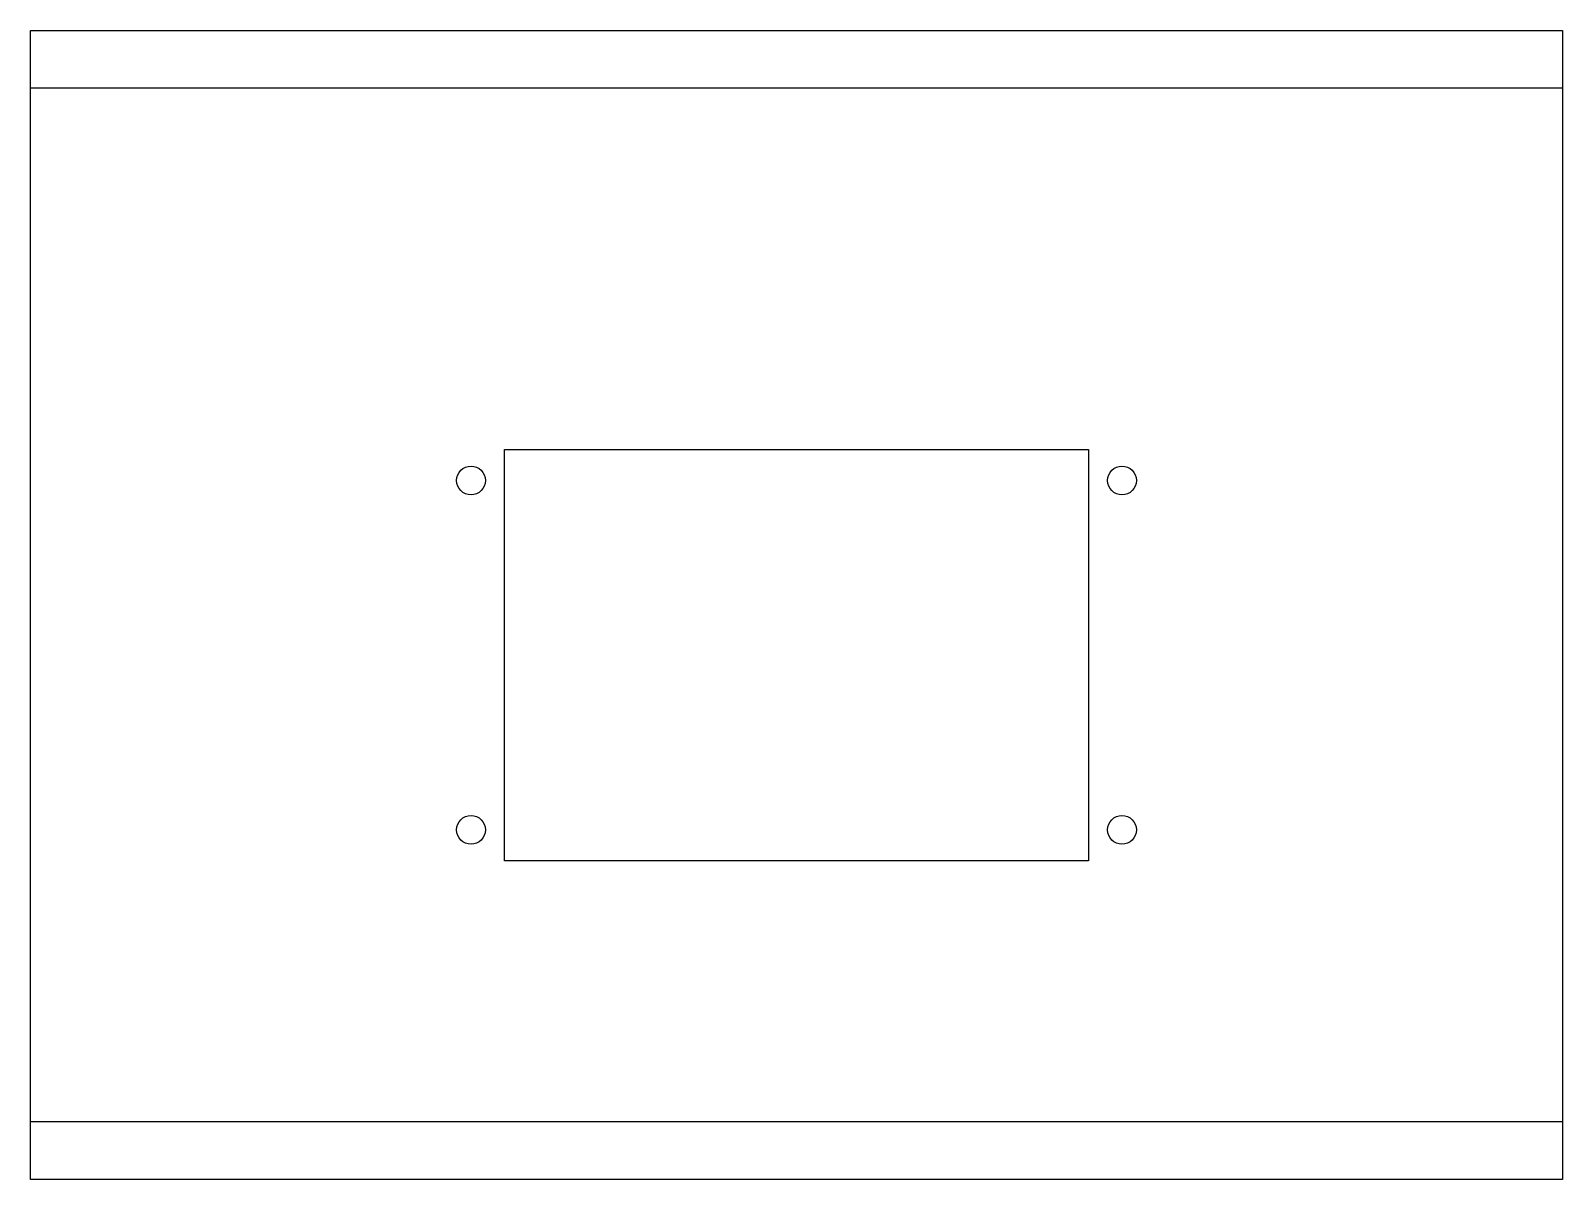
# Model space of a CAD drawing. Header units: millimetres. Extents: x 0 to 160, y 0 to 120.
import ezdxf

# ---------------------------------------------------------------- set-up
doc = ezdxf.new("R2010")
doc.units = ezdxf.units.MM

msp = doc.modelspace()

# ---------------------------------------------------------------- linework, layer by layer
for p, q in [((0, 120), (160, 120)), ((0, 114), (0, 120)), ((160, 120), (160, 114)), ((160, 114), (0, 114)), ((0, 6), (0, 114)), ((160, 114), (160, 6)), ((49.5, 76.26), (110.5, 76.26)), ((49.5, 33.26), (49.5, 76.26)), ((110.5, 76.26), (110.5, 33.26)), ((110.5, 33.26), (49.5, 33.26)), ((0, 0), (0, 6)), ((160, 6), (0, 6)), ((160, 6), (160, 0)), ((160, 0), (0, 0))]:
    msp.add_line(p, q)
for centre in [(46, 73.01), (114, 73.01), (46, 36.51), (114, 36.51)]:
    msp.add_circle(centre, 1.5)

doc.saveas('drawing.dxf')
